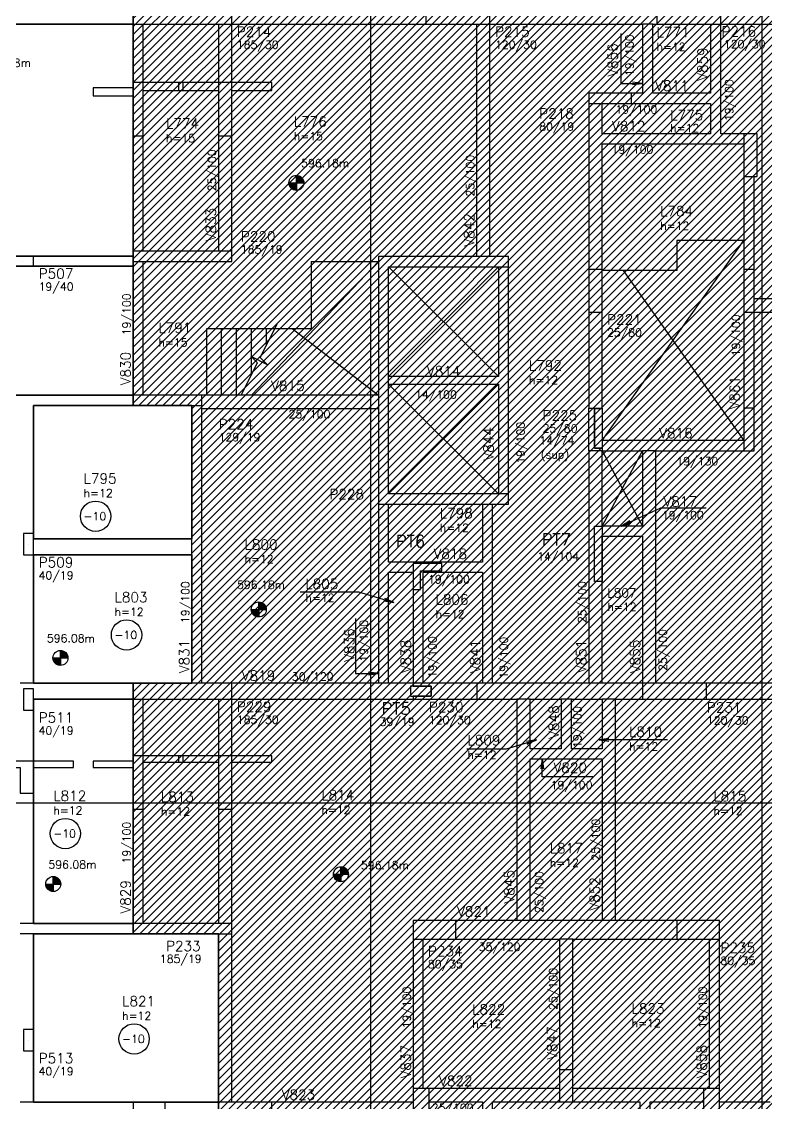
# Model space of a CAD drawing. Extents: x -9640 to 3028, y -691 to 5617.
# Drawn here: x -2626 to -1229, y 1080 to 3107 of the extents above; entities that cross this region are included whole.
import ezdxf

# ---------------------------------------------------------------- set-up
doc = ezdxf.new("R2010")
doc.units = 0
doc.header["$LTSCALE"] = 100
doc.header["$MEASUREMENT"] = 0
doc.linetypes.add('ESTILO_TQS_0001', pattern=[0.85, 0.7, -0.15])
doc.layers.get('0').update_dxf_attribs({"color": 245, "linetype": 'CONTINUOUS'})
for name, color, linetype in [('01', 7, 'CONTINUOUS'), ('10', 7, 'CONTINUOUS'), ('104', 5, 'CONTINUOUS'), ('11', 7, 'CONTINUOUS'), ('12', 7, 'CONTINUOUS'), ('13', 7, 'CONTINUOUS'), ('18', 4, 'CONTINUOUS'), ('19', 5, 'CONTINUOUS'), ('2', 5, 'CONTINUOUS'), ('201', 7, 'ESTILO_TQS_0001'), ('221', 102, 'CONTINUOUS'), ('237', 7, 'CONTINUOUS'), ('241', 4, 'CONTINUOUS'), ('242', 7, 'CONTINUOUS'), ('246', 3, 'CONTINUOUS'), ('3', 1, 'CONTINUOUS'), ('30', 7, 'CONTINUOUS'), ('4', 3, 'CONTINUOUS'), ('8', 7, 'CONTINUOUS'), ('9', 3, 'CONTINUOUS')]:
    doc.layers.add(name, color=color, linetype=linetype)
doc.styles.get("Standard").update_dxf_attribs({"font": 'ROMANS.SHX'})

msp = doc.modelspace()

# ---------------------------------------------------------------- hatches: boundary and pattern name
at = {"layer": '104', "linetype": 'Continuous'}
h = msp.add_hatch(dxfattribs=at)
h.set_pattern_fill('ANSI31', color=256, scale=85)
h.paths.add_polyline_path([(-2256.626024, 4326.596), (-1861.626, 4326.596), (-1347.626, 4326.596), (-952.626, 4326.596), (-952.626, 3571.596031), (-324.626, 3571.596031), (-324.626, 1397.596), (-952.626, 1397.596), (-952.626, 642.596), (-2256.626021, 642.596), (-2256.626, 1397.596), (-2416.626, 1397.596), (-2416.626, 1867.096), (-2306.626, 1867.096), (-2306.626, 2387.596), (-2416.626007, 2387.596), (-2416.626007, 3571.596031), (-2256.626024, 3571.596031)])

# ---------------------------------------------------------------- linework, layer by layer
for p, q in [((-2110.604971, 2818.780526), (-2110.604971, 2790.655526)), ((-2110.604971, 2790.655526), (-2110.604971, 2818.780526)), ((-2110.604971, 2818.09726), (-2106.274705, 2818.09726)), ((-2124.667471, 2804.718026), (-2096.542471, 2804.718026)), ((-2110.605024, 2803.826124), (-2124.633072, 2803.826124)), ((-2110.605024, 2802.934169), (-2124.553906, 2802.934169)), ((-2110.605024, 2802.042214), (-2124.410622, 2802.042214)), ((-2110.605024, 2801.150259), (-2124.207418, 2801.150259)), ((-2110.605024, 2800.258357), (-2123.941611, 2800.258357)), ((-2110.605024, 2799.366348), (-2123.609393, 2799.366348)), ((-2110.605024, 2798.474447), (-2123.205452, 2798.474447)), ((-2110.604971, 2817.205305), (-2104.13795, 2817.205305)), ((-2110.604971, 2816.313349), (-2102.648681, 2816.313349)), ((-2110.604971, 2815.421381), (-2101.484012, 2815.421381)), ((-2110.604971, 2814.529493), (-2100.530755, 2814.529493)), ((-2110.604971, 2813.637537), (-2099.733119, 2813.637537)), ((-2110.604971, 2812.745569), (-2099.058866, 2812.745569)), ((-2110.604971, 2811.853614), (-2098.487341, 2811.853614)), ((-2110.604971, 2810.961658), (-2098.004543, 2810.961658)), ((-2110.604971, 2810.069703), (-2097.600602, 2810.069703)), ((-2110.604971, 2809.177748), (-2097.268384, 2809.177748)), ((-2110.604971, 2808.285847), (-2097.002577, 2808.285847)), ((-2110.604971, 2807.393891), (-2096.799426, 2807.393891)), ((-2110.604971, 2806.501936), (-2096.656089, 2806.501936)), ((-2110.604971, 2805.609981), (-2096.572489, 2805.609981)), ((-2110.605024, 2797.582491), (-2122.722655, 2797.582491)), ((-2110.605024, 2796.690536), (-2122.15113, 2796.690536)), ((-2110.605024, 2795.798581), (-2121.476822, 2795.798581)), ((-2110.605024, 2794.906679), (-2120.679241, 2794.906679)), ((-2110.605024, 2794.014657), (-2119.725984, 2794.014657)), ((-2110.605024, 2793.122756), (-2118.561315, 2793.122756)), ((-2110.605024, 2792.2308), (-2117.072045, 2792.2308)), ((-2110.605024, 2791.338845), (-2114.935236, 2791.338845)), ((-2181.041378, 2019.212349), (-2181.041378, 1991.087349)), ((-2181.041378, 1991.087349), (-2181.041378, 2019.212349)), ((-2181.041378, 2018.529084), (-2176.711113, 2018.529084)), ((-2181.041378, 2017.637128), (-2174.574358, 2017.637128)), ((-2181.041378, 2016.745173), (-2173.085088, 2016.745173)), ((-2181.041378, 2015.853205), (-2171.920419, 2015.853205)), ((-2181.041378, 2014.961316), (-2170.967162, 2014.961316)), ((-2181.041378, 2014.069361), (-2170.169527, 2014.069361)), ((-2181.041378, 2013.177393), (-2169.495273, 2013.177393)), ((-2181.041378, 2012.285437), (-2168.923748, 2012.285437)), ((-2181.041378, 2011.393482), (-2168.440951, 2011.393482)), ((-2181.041378, 2010.501527), (-2168.03701, 2010.501527)), ((-2181.041378, 2009.609572), (-2167.704791, 2009.609572)), ((-2181.041378, 2008.71767), (-2167.438985, 2008.71767)), ((-2181.041378, 2007.825715), (-2167.235834, 2007.825715)), ((-2195.103878, 2005.149849), (-2166.978878, 2005.149849)), ((-2181.041432, 2004.257948), (-2195.069479, 2004.257948)), ((-2181.041432, 2003.365993), (-2194.990314, 2003.365993)), ((-2181.041432, 2002.474038), (-2194.84703, 2002.474038)), ((-2181.041432, 2001.582082), (-2194.643826, 2001.582082)), ((-2181.041432, 2000.690181), (-2194.378019, 2000.690181)), ((-2181.041432, 1999.798172), (-2194.045801, 1999.798172)), ((-2181.041432, 1998.90627), (-2193.64186, 1998.90627)), ((-2181.041432, 1998.014315), (-2193.159062, 1998.014315)), ((-2181.041432, 1997.12236), (-2192.587537, 1997.12236)), ((-2181.041432, 1996.230405), (-2191.91323, 1996.230405)), ((-2181.041432, 1995.338503), (-2191.115648, 1995.338503)), ((-2181.041432, 1994.446481), (-2190.162391, 1994.446481)), ((-2181.041432, 1993.554579), (-2188.997722, 1993.554579)), ((-2181.041432, 1992.662624), (-2187.508453, 1992.662624)), ((-2181.041432, 1991.770669), (-2185.371644, 1991.770669)), ((-2181.041378, 2006.93376), (-2167.092497, 2006.93376)), ((-2181.041378, 2006.041805), (-2167.008896, 2006.041805)), ((-2552.786478, 1928.415203), (-2552.786478, 1900.290203)), ((-2552.786478, 1900.290203), (-2552.786478, 1928.415203)), ((-2552.786478, 1927.731937), (-2548.456212, 1927.731937)), ((-2552.786478, 1926.839982), (-2546.319457, 1926.839982)), ((-2552.786478, 1925.948026), (-2544.830188, 1925.948026)), ((-2566.848978, 1914.352703), (-2538.723978, 1914.352703)), ((-2552.786531, 1913.460801), (-2566.814579, 1913.460801)), ((-2552.786531, 1912.568846), (-2566.735413, 1912.568846)), ((-2552.786531, 1911.676891), (-2566.59213, 1911.676891)), ((-2552.786531, 1910.784936), (-2566.388925, 1910.784936)), ((-2552.786531, 1909.893034), (-2566.123118, 1909.893034)), ((-2552.786531, 1909.001025), (-2565.7909, 1909.001025)), ((-2552.786531, 1908.109124), (-2565.386959, 1908.109124)), ((-2552.786531, 1907.217168), (-2564.904162, 1907.217168)), ((-2552.786531, 1906.325213), (-2564.332637, 1906.325213)), ((-2552.786478, 1925.056058), (-2543.665519, 1925.056058)), ((-2552.786478, 1924.16417), (-2542.712262, 1924.16417)), ((-2552.786478, 1923.272214), (-2541.914626, 1923.272214)), ((-2552.786478, 1922.380246), (-2541.240373, 1922.380246)), ((-2552.786478, 1921.488291), (-2540.668848, 1921.488291)), ((-2552.786478, 1920.596335), (-2540.18605, 1920.596335)), ((-2552.786478, 1919.70438), (-2539.782109, 1919.70438)), ((-2552.786478, 1918.812425), (-2539.449891, 1918.812425)), ((-2552.786478, 1917.920523), (-2539.184084, 1917.920523)), ((-2552.786478, 1917.028568), (-2538.980933, 1917.028568)), ((-2552.786478, 1916.136613), (-2538.837596, 1916.136613)), ((-2552.786478, 1915.244658), (-2538.753996, 1915.244658)), ((-2552.786531, 1905.433258), (-2563.658329, 1905.433258)), ((-2552.786531, 1904.541356), (-2562.860748, 1904.541356)), ((-2552.786531, 1903.649334), (-2561.907491, 1903.649334)), ((-2552.786531, 1902.757433), (-2560.742822, 1902.757433)), ((-2552.786531, 1901.865477), (-2559.253552, 1901.865477)), ((-2552.786531, 1900.973522), (-2557.116743, 1900.973522)), ((-2027.034573, 1523.097386), (-2027.034573, 1494.972386)), ((-2027.034573, 1494.972386), (-2027.034573, 1523.097386)), ((-2027.034573, 1522.414121), (-2022.704308, 1522.414121)), ((-2027.034573, 1521.522165), (-2020.567553, 1521.522165)), ((-2027.034573, 1520.63021), (-2019.078283, 1520.63021)), ((-2566.369293, 1504.738199), (-2566.369293, 1476.613199)), ((-2566.369293, 1476.613199), (-2566.369293, 1504.738199)), ((-2566.369293, 1504.054933), (-2562.039028, 1504.054933)), ((-2566.369293, 1503.162978), (-2559.902273, 1503.162978)), ((-2566.369293, 1502.271022), (-2558.413003, 1502.271022)), ((-2566.369293, 1501.379054), (-2557.248334, 1501.379054)), ((-2566.369293, 1500.487166), (-2556.295077, 1500.487166)), ((-2041.097073, 1509.034886), (-2012.972073, 1509.034886)), ((-2027.034627, 1508.142985), (-2041.062674, 1508.142985)), ((-2027.034627, 1507.25103), (-2040.983509, 1507.25103)), ((-2027.034627, 1506.359075), (-2040.840225, 1506.359075)), ((-2027.034627, 1505.467119), (-2040.637021, 1505.467119)), ((-2027.034627, 1504.575218), (-2040.371214, 1504.575218)), ((-2027.034627, 1503.683209), (-2040.038996, 1503.683209)), ((-2027.034627, 1502.791307), (-2039.635055, 1502.791307)), ((-2027.034627, 1501.899352), (-2039.152257, 1501.899352)), ((-2027.034627, 1501.007397), (-2038.580732, 1501.007397)), ((-2027.034573, 1519.738242), (-2017.913614, 1519.738242)), ((-2027.034573, 1518.846353), (-2016.960357, 1518.846353)), ((-2027.034573, 1517.954398), (-2016.162722, 1517.954398)), ((-2027.034573, 1517.06243), (-2015.488468, 1517.06243)), ((-2027.034573, 1516.170474), (-2014.916943, 1516.170474)), ((-2027.034573, 1515.278519), (-2014.434145, 1515.278519)), ((-2027.034573, 1514.386564), (-2014.030205, 1514.386564)), ((-2027.034573, 1513.494609), (-2013.697986, 1513.494609)), ((-2027.034573, 1512.602707), (-2013.432179, 1512.602707)), ((-2027.034573, 1511.710752), (-2013.229029, 1511.710752)), ((-2027.034573, 1510.818797), (-2013.085692, 1510.818797)), ((-2027.034573, 1509.926842), (-2013.002091, 1509.926842)), ((-2580.431793, 1490.675699), (-2552.306793, 1490.675699)), ((-2566.369347, 1489.783797), (-2580.397394, 1489.783797)), ((-2566.369347, 1488.891842), (-2580.318228, 1488.891842)), ((-2566.369347, 1487.999887), (-2580.174945, 1487.999887)), ((-2566.369347, 1487.107932), (-2579.971741, 1487.107932)), ((-2566.369347, 1486.21603), (-2579.705934, 1486.21603)), ((-2566.369347, 1485.324021), (-2579.373715, 1485.324021)), ((-2566.369347, 1484.43212), (-2578.969775, 1484.43212)), ((-2566.369347, 1483.540165), (-2578.486977, 1483.540165)), ((-2566.369347, 1482.648209), (-2577.915452, 1482.648209)), ((-2566.369347, 1481.756254), (-2577.241145, 1481.756254)), ((-2566.369347, 1480.864353), (-2576.443563, 1480.864353)), ((-2566.369347, 1479.97233), (-2575.490306, 1479.97233)), ((-2566.369293, 1499.595211), (-2555.497442, 1499.595211)), ((-2566.369293, 1498.703242), (-2554.823188, 1498.703242)), ((-2566.369293, 1497.811287), (-2554.251663, 1497.811287)), ((-2566.369293, 1496.919332), (-2553.768865, 1496.919332)), ((-2566.369293, 1496.027376), (-2553.364925, 1496.027376)), ((-2566.369293, 1495.135421), (-2553.032706, 1495.135421)), ((-2566.369293, 1494.24352), (-2552.766899, 1494.24352)), ((-2566.369293, 1493.351564), (-2552.563749, 1493.351564)), ((-2566.369293, 1492.459609), (-2552.420412, 1492.459609)), ((-2566.369293, 1491.567654), (-2552.336811, 1491.567654)), ((-2027.034627, 1500.115442), (-2037.906425, 1500.115442)), ((-2027.034627, 1499.22354), (-2037.108843, 1499.22354)), ((-2027.034627, 1498.331518), (-2036.155586, 1498.331518)), ((-2027.034627, 1497.439616), (-2034.990917, 1497.439616)), ((-2027.034627, 1496.547661), (-2033.501647, 1496.547661)), ((-2027.034627, 1495.655706), (-2031.364839, 1495.655706)), ((-2566.369347, 1479.080429), (-2574.325637, 1479.080429)), ((-2566.369347, 1478.188474), (-2572.836367, 1478.188474)), ((-2566.369347, 1477.296518), (-2570.699559, 1477.296518))]:
    msp.add_line(p, q)
for centre in [(-2110.604971, 2804.718026), (-2181.041378, 2005.149849), (-2552.786478, 1914.352703), (-2027.034573, 1509.034886), (-2566.369293, 1490.675699)]:
    msp.add_circle(centre, 14.0625)
at = {"layer": '01'}
for p in [(-2082.626, 2657.596), (-2278.626007, 2531.596)]:
    msp.add_line(p, (-2082.626, 2531.596), dxfattribs=at)
for points in [[(-3119.626021, 3102.096), (-2416.626007, 3102.096)], [(-2416.626007, 3102.096), (-2416.626007, 2676.596)], [(-2397.626007, 2676.596), (-2397.626007, 3102.096)], [(-2256.626024, 3102.096), (-2256.626024, 2676.596)], [(-2231.626024, 2676.596), (-2231.626024, 3102.096)], [(-2231.626024, 3102.096), (-1867.626, 3102.096)], [(-1772.626, 3102.096), (-1772.626, 2666.596)], [(-1747.626, 3102.096), (-1682.126, 3102.096)], [(-1747.626, 2666.596), (-1747.626, 3102.096)], [(-1682.126, 3102.096), (-1604.626, 3102.096)], [(-1604.626, 3102.096), (-1527.126, 3102.096)], [(-1527.126, 3102.096), (-1461.626, 3102.096)], [(-1461.626, 3102.096), (-1461.626, 2972.596)], [(-1442.626, 3102.096), (-1461.626, 3102.096)], [(-1442.626, 3102.096), (-1435.126, 3102.096)], [(-1442.626, 2972.596), (-1442.626, 3102.096)], [(-1334.126, 3102.096), (-1334.126, 2972.596)], [(-1315.126, 3102.096), (-977.625964, 3102.096)], [(-1315.126, 2963.096), (-1315.126, 3102.096)], [(-1461.626, 2972.596), (-1482.626, 2972.596)], [(-1334.126, 2972.596), (-1442.626, 2972.596)], [(-1315.126, 2896.596), (-1315.126, 2963.096)], [(-1562.626, 2953.596), (-1562.626, 2887.096)], [(-1537.626, 2896.596), (-1537.626, 2953.596)], [(-1482.626, 2953.596), (-1452.126, 2953.596)], [(-1452.126, 2953.596), (-1334.126, 2953.596)], [(-1334.126, 2953.596), (-1334.126, 2896.596)], [(-1562.626, 2887.096), (-1562.626, 2642.596)], [(-1334.126, 2896.596), (-1537.626, 2896.596)], [(-1271.626, 2896.596), (-1315.126, 2896.596)], [(-1537.626, 2877.596), (-1324.626, 2877.596)], [(-1537.626, 2642.596), (-1537.626, 2877.596)], [(-1324.626, 2877.596), (-1271.626, 2877.596)], [(-1271.626, 2816.596), (-1271.626, 2642.596)], [(-1252.626, 2642.596), (-1252.626, 2816.596)], [(-2416.626007, 2667.596), (-2603.126021, 2667.596)], [(-2416.626007, 2657.596), (-2416.626007, 2648.596)], [(-2397.626007, 2406.596), (-2397.626007, 2657.596)], [(-2603.126021, 2648.596), (-2416.626007, 2648.596)], [(-2416.626007, 2648.596), (-2416.626007, 2406.596)], [(-1731.626, 2647.596), (-1731.626, 2441.596)], [(-1712.626, 2434.596), (-1712.626, 2647.596)], [(-921.626, 2587.596), (-1252.626, 2587.596)], [(-1562.626, 2562.596), (-1562.626, 2382.596)], [(-1537.626, 2382.596), (-1537.626, 2562.596)], [(-1271.626, 2562.596), (-1271.626, 2382.596)], [(-1252.626, 2562.596), (-921.626, 2562.596)], [(-1252.626, 2382.596), (-1252.626, 2562.596)], [(-1731.626, 2441.596), (-1937.626, 2441.596)], [(-1712.626, 2221.596), (-1712.626, 2434.596)], [(-1937.626, 2427.596), (-1731.626, 2427.596)], [(-1731.626, 2427.596), (-1731.626, 2221.596)], [(-2615.626021, 2406.596), (-3119.626021, 2406.596)], [(-2416.626007, 2406.596), (-2615.626021, 2406.596)], [(-1956.626, 2406.596), (-2287.626007, 2406.596)], [(-2603.126021, 2387.596), (-2416.626007, 2387.596)], [(-2603.126021, 2147.596), (-2603.126021, 2387.596)], [(-2306.626, 2387.596), (-2306.626, 2137.596)], [(-2287.626, 2381.596), (-2287.626, 2387.596)], [(-2287.626, 2381.596), (-1956.626, 2381.596)], [(-2287.626, 2122.596), (-2287.626, 2381.596)], [(-1449.126, 2321.596), (-1537.626, 2321.596)], [(-1271.626, 2321.596), (-1449.126, 2321.596)], [(-1562.626, 2302.596), (-1562.626, 2152.095992)], [(-1537.626, 2161.595992), (-1537.626, 2302.596)], [(-1537.626, 2302.596), (-1461.626, 2302.596)], [(-1461.626, 2302.596), (-1461.626, 2161.595992)], [(-1436.626, 2302.596), (-1461.626, 2302.596)], [(-1436.626, 2302.596), (-1271.626, 2302.596)], [(-1436.626, 2152.095992), (-1436.626, 2302.596)], [(-1956.626, 2202.596), (-1956.626, 2084.596)], [(-1937.626, 2094.096), (-1937.626, 2202.596)], [(-1761.626, 2202.596), (-1761.626, 2094.096)], [(-1742.626, 2084.596), (-1742.626, 2202.596)], [(-1562.626, 2152.095992), (-1562.626, 1867.096)], [(-1461.626, 2161.595992), (-1537.626, 2161.595992)], [(-1436.626, 1867.096), (-1436.626, 2152.095992)], [(-2306.626, 2137.596), (-2603.126021, 2137.596)], [(-2306.626, 2107.596), (-2306.626, 2137.596)], [(-1537.626, 1867.096), (-1537.626, 2142.595992)], [(-1537.626, 2142.595992), (-1461.626, 2142.595992)], [(-1461.626, 2142.595992), (-1461.626, 1867.096)], [(-2287.626, 1867.096), (-2287.626, 2122.596)], [(-2603.126021, 1867.096), (-2603.126021, 2107.596)], [(-2603.126021, 2107.596), (-2306.626, 2107.596)], [(-2306.626, 2107.596), (-2306.626, 1867.096)], [(-1882.126, 2094.096), (-1937.626, 2094.096)], [(-1761.626, 2094.096), (-1882.126, 2094.096)], [(-1956.626, 2084.596), (-1956.626, 1867.096)], [(-1937.626, 1867.096), (-1937.626, 2075.096)], [(-1937.626, 2075.096), (-1891.626, 2075.096)], [(-1891.626, 2075.096), (-1891.626, 1867.096)], [(-1872.626, 2075.096), (-1761.626, 2075.096)], [(-1872.626, 1867.096), (-1872.626, 2075.096)], [(-1761.626, 2075.096), (-1761.626, 1867.096)], [(-1742.626, 1867.096), (-1742.626, 2084.596)], [(-2603.126021, 1867.096), (-2628.126021, 1867.096)], [(-2416.626007, 1867.096), (-2603.126021, 1867.096)], [(-1956.626, 1867.096), (-2231.626043, 1867.096)], [(-1937.626, 1867.096), (-1956.626, 1867.096)], [(-1891.626, 1867.096), (-1937.626, 1867.096)], [(-1761.626, 1867.096), (-1771.626, 1867.096)], [(-1742.626, 1867.096), (-1761.626, 1867.096)], [(-1684.626464, 1867.096), (-1742.626, 1867.096)], [(-1604.626, 1867.096), (-1684.626464, 1867.096)], [(-1562.626, 1867.096), (-1604.626, 1867.096)], [(-1537.626, 1867.096), (-1562.626, 1867.096)], [(-1524.626464, 1867.096), (-1537.626, 1867.096)], [(-1461.626, 1867.096), (-1524.626464, 1867.096)], [(-977.626, 1867.096), (-1341.626, 1867.096)], [(-2603.126021, 1837.096), (-2416.626007, 1837.096)], [(-2416.626, 1837.096), (-2416.626, 1416.596)], [(-2397.626, 1416.596), (-2397.626, 1837.096)], [(-2256.626, 1837.096), (-2256.626, 1416.596)], [(-2231.626, 1837.096), (-1947.126, 1837.096)], [(-2231.626, 1416.596), (-2231.626, 1837.096)], [(-1947.126, 1837.096), (-1891.626, 1837.096)], [(-1771.626, 1837.096), (-1752.126, 1837.096)], [(-1752.126, 1837.096), (-1697.126464, 1837.096)], [(-1697.126464, 1837.096), (-1697.126464, 1734.596)], [(-1672.126464, 1837.096), (-1697.126464, 1837.096)], [(-1672.126464, 1837.096), (-1614.126, 1837.096)], [(-1672.126464, 1744.096), (-1672.126464, 1837.096)], [(-1614.126, 1837.096), (-1614.126, 1744.096)], [(-1595.126, 1837.096), (-1614.126, 1837.096)], [(-1595.126, 1837.096), (-1550.126, 1837.096)], [(-1595.126, 1744.096), (-1595.126, 1837.096)], [(-1550.126, 1837.096), (-1537.126464, 1837.096)], [(-1537.126464, 1837.096), (-1537.126464, 1744.096)], [(-1512.126464, 1837.096), (-1537.126464, 1837.096)], [(-1512.126464, 1837.096), (-1461.626, 1837.096)], [(-1512.126464, 1734.596), (-1512.126464, 1837.096)], [(-1341.626, 1837.096), (-977.626, 1837.096)], [(-2603.126021, 1416.596), (-2603.126021, 1816.596)], [(-1614.126, 1744.096), (-1672.126464, 1744.096)], [(-1537.126464, 1744.096), (-1595.126, 1744.096)], [(-1697.126464, 1734.596), (-1697.126464, 1422.096)], [(-1672.126464, 1422.096), (-1672.126464, 1725.096)], [(-1672.126464, 1725.096), (-1604.626, 1725.096)], [(-1604.626, 1725.096), (-1537.126464, 1725.096)], [(-1537.126464, 1725.096), (-1537.126464, 1422.096)], [(-1512.126464, 1422.096), (-1512.126464, 1734.596)], [(-1697.126464, 1422.096), (-1811.626, 1422.096)], [(-1672.126464, 1422.096), (-1697.126464, 1422.096)], [(-1604.626, 1422.096), (-1672.126464, 1422.096)], [(-1537.126464, 1422.096), (-1604.626, 1422.096)], [(-1512.126464, 1422.096), (-1537.126464, 1422.096)], [(-1397.626, 1422.096), (-1512.126464, 1422.096)], [(-2603.126021, 1416.596), (-2628.126021, 1416.596)], [(-2416.626, 1416.596), (-2603.126021, 1416.596)], [(-2603.126021, 1397.596), (-2628.126021, 1397.596)], [(-2603.126021, 1218.096), (-2603.126021, 1397.596)], [(-2603.126021, 1397.596), (-2416.626, 1397.596)], [(-2256.626, 1397.596), (-2256.626, 1081.596)], [(-2231.626, 1081.596), (-2231.626, 1397.596)], [(-1891.626, 1387.096), (-1891.626, 1107.596)], [(-1872.626, 1107.596), (-1872.626, 1387.096)], [(-1811.626, 1387.096), (-1684.626464, 1387.096)], [(-1684.626464, 1387.096), (-1617.126, 1387.096)], [(-1617.126, 1387.096), (-1617.126, 1142.596)], [(-1592.126, 1387.096), (-1617.126, 1387.096)], [(-1592.126, 1142.596), (-1592.126, 1387.096)], [(-1592.126, 1387.096), (-1524.626464, 1387.096)], [(-1524.626464, 1387.096), (-1397.626, 1387.096)], [(-1336.626, 1387.096), (-1336.626, 1107.596)], [(-1317.626, 1107.596), (-1317.626, 1387.096)], [(-2603.126021, 1081.596), (-2603.126021, 1178.096)], [(-1752.126, 1107.596), (-1861.626, 1107.596)], [(-1617.126, 1107.596), (-1752.126, 1107.596)], [(-1457.126, 1107.596), (-1592.126, 1107.596)], [(-1347.626, 1107.596), (-1457.126, 1107.596)], [(-2603.126021, 1081.596), (-2628.126021, 1081.596)], [(-2416.626007, 1081.596), (-2603.126021, 1081.596)], [(-2256.626024, 1081.596), (-2356.626007, 1081.596)], [(-1987.126, 1081.596), (-2156.626024, 1081.596)], [(-1891.626, 1081.596), (-1987.126, 1081.596)], [(-1861.626, 1082.596), (-1761.626, 1082.596)], [(-1761.626, 1082.596), (-1761.626, 661.596026)], [(-1742.626, 661.596026), (-1742.626, 1082.596)], [(-1742.626, 1082.596), (-1617.126, 1082.596)], [(-1592.126, 1082.596), (-1466.626, 1082.596)], [(-1466.626, 1082.596), (-1466.626, 661.596026)], [(-1447.626, 1082.596), (-1347.626, 1082.596)], [(-1447.626, 661.596), (-1447.626, 1082.596)], [(-1222.126, 1081.596), (-1317.626, 1081.596)]]:
    msp.add_lwpolyline(points, dxfattribs=at)
at = {"layer": '104', "linetype": 'Continuous'}
msp.add_lwpolyline([(-2256.626024, 4326.596), (-1861.626, 4326.596), (-1861.626, 4326.596), (-1347.626, 4326.596), (-1347.626, 4326.596), (-952.626, 4326.596), (-952.626, 3571.596031), (-324.626, 3571.596031), (-324.626, 1397.596), (-952.626, 1397.596), (-952.626, 642.596), (-2256.626021, 642.596), (-2256.626, 1397.596), (-2416.626, 1397.596), (-2416.626, 1867.096), (-2306.626, 1867.096), (-2306.626, 2387.596), (-2416.626007, 2387.596), (-2416.626007, 3571.596031), (-2256.626024, 3571.596031), (-2256.626024, 4326.596)], dxfattribs=at)
at = {"layer": '13'}
for centre in [(-2486.955345, 2179.942846), (-2428.970937, 1957.375558), (-2543.70817, 1585.173516), (-2414.752435, 1200.340623)]:
    msp.add_circle(centre, 28.460499, dxfattribs=at)
at = {"layer": '18'}
for p, q in [((-1971.623768, 5249.096126), (-1971.623768, -203.896211)), ((-1237.623768, -203.896211), (-1237.623768, 5249.096126)), ((-2416.626007, 2982.65697), (-2491.626007, 2982.65697)), ((-2416.626007, 2992.65697), (-2416.626007, 2982.65697)), ((-2322.626007, 2992.65697), (-2416.626007, 2992.65697)), ((-2256.626024, 2992.65697), (-2331.626024, 2992.65697)), ((-2156.626024, 2992.65697), (-2256.626024, 2992.65697)), ((-2491.626007, 2967.65697), (-2416.626007, 2967.65697)), ((-2416.626007, 2967.65697), (-2416.626007, 2892.65697)), ((-2397.626007, 2892.65697), (-2397.626007, 2977.65697)), ((-2397.626007, 2977.65697), (-2322.626007, 2977.65697)), ((-2331.626024, 2977.65697), (-2256.626024, 2977.65697)), ((-2256.626024, 2977.65697), (-2256.626024, 2892.65697)), ((-2231.626024, 2892.65697), (-2231.626024, 2977.65697)), ((-2231.626024, 2977.65697), (-2156.626024, 2977.65697)), ((-2416.626007, 2892.65697), (-2397.626007, 2892.65697)), ((-2256.626024, 2892.65697), (-2231.626024, 2892.65697)), ((-2416.626, 1730.962917), (-2416.626, 1720.962917)), ((-2322.626, 1730.962917), (-2416.626, 1730.962917)), ((-2256.626, 1730.962917), (-2331.626, 1730.962917)), ((-2156.626, 1730.962917), (-2256.626, 1730.962917)), ((-2528.126021, 1720.962917), (-2628.126021, 1720.962917)), ((-2603.126021, 1660.962917), (-2603.126021, 1708.962917)), ((-2603.126021, 1708.962917), (-2528.126021, 1708.962917)), ((-2416.626, 1720.962917), (-2491.626, 1720.962917)), ((-2491.626, 1708.962917), (-2416.626, 1708.962917)), ((-2416.626, 1708.962917), (-2416.626, 1630.962917)), ((-2397.626, 1630.962917), (-2397.626, 1718.962917)), ((-2397.626, 1718.962917), (-2322.626, 1718.962917)), ((-2331.626, 1718.962917), (-2256.626, 1718.962917)), ((-2256.626, 1718.962917), (-2256.626, 1630.962917)), ((-2231.626, 1630.962917), (-2231.626, 1718.962917)), ((-2231.626, 1718.962917), (-2156.626, 1718.962917)), ((-9253.123768, 1642.596), (-164.156192, 1642.596)), ((-2628.126021, 1660.962917), (-2603.126021, 1660.962917)), ((-2416.626, 1630.962917), (-2397.626, 1630.962917)), ((-2256.626, 1630.962917), (-2231.626, 1630.962917))]:
    msp.add_line(p, q, dxfattribs=at)
at = {"layer": '19'}
for p, q in [((-2194.626007, 2406.596), (-1956.626, 2657.596)), ((-1937.626, 2441.596), (-1731.626, 2647.596)), ((-1937.626, 2647.596), (-1731.626, 2441.596)), ((-2118.272496, 2531.596), (-1956.626, 2406.596)), ((-1937.626, 2221.596), (-1731.626, 2427.596)), ((-1937.626, 2427.596), (-1731.626, 2221.596)), ((-1537.626, 2161.595992), (-1461.626, 2302.596)), ((-1537.626, 2302.596), (-1461.626, 2161.595992))]:
    msp.add_line(p, q, dxfattribs=at)
at = {"layer": '2'}
for points in [[(-2603.126021, 2648.596), (-2603.126021, 2667.596), (-2643.126021, 2667.596), (-2643.126021, 2648.596), (-2603.126021, 2648.596)], [(-1537.626464, 2161.595874), (-1537.626464, 2057.595874), (-1551.626464, 2057.595874), (-1551.626464, 2161.595874), (-1537.626464, 2161.595874)], [(-2603.126021, 2107.596), (-2603.126021, 2147.596), (-2622.126021, 2147.596), (-2622.126021, 2107.596), (-2603.126021, 2107.596)], [(-1837.626464, 2091.595874), (-1891.626443, 2091.595874), (-1891.626443, 2042.595874), (-1877.626443, 2042.595874), (-1877.626443, 2077.595874), (-1837.626443, 2077.595874), (-1837.626464, 2091.595874)], [(-2603.126021, 1816.596), (-2603.126021, 1856.596), (-2622.126021, 1856.596), (-2622.126021, 1816.596), (-2603.126021, 1816.596)], [(-1857.626464, 1842.595874), (-1857.626464, 1861.595874), (-1896.626464, 1861.595874), (-1896.626464, 1842.595874), (-1857.626464, 1842.595874)], [(-2603.126021, 1178.096), (-2603.126021, 1218.096), (-2622.126021, 1218.096), (-2622.126021, 1178.096), (-2603.126021, 1178.096)]]:
    msp.add_lwpolyline(points, dxfattribs=at)
at = {"layer": '201'}
msp.add_lwpolyline([(-2214.215758, 2406.596), (-2183.324606, 2467.103085), (-2195.936699, 2479.928694), (-2165.539573, 2464.409814), (-2178.15165, 2477.235451), (-2145.135566, 2541.909493)], dxfattribs=at)
at = {"layer": '221', "color": 11, "linetype": 'Continuous'}
for points in [[(-1502.568684, 3084.314474), (-1502.568684, 2991.189135), (-1461.626, 2991.189135), (-1480.215591, 2988.741768), (-1461.626, 2991.189135), (-1480.215591, 2993.636501)], [(-1342.284514, 2194.754959), (-1427.747902, 2194.754959), (-1501.366849, 2161.595992), (-1485.422305, 2171.461792), (-1501.366849, 2161.595992), (-1483.412145, 2166.998871)], [(-2103.545863, 2038.222552), (-1994.2202, 2038.222552), (-1927.863331, 2018.097928), (-1946.363084, 2021.151066), (-1927.863331, 2018.097928), (-1944.942509, 2025.835121)], [(-1999.536588, 1988.005607), (-1999.536588, 1885.008323), (-1956.626, 1885.008323), (-1975.215591, 1882.560957), (-1956.626, 1885.008323), (-1975.215591, 1887.455689)], [(-1790.858688, 1743.795157), (-1716.774917, 1743.795157), (-1660.542656, 1760.754092), (-1677.633804, 1753.043375), (-1660.542656, 1760.754092), (-1679.047118, 1757.729626)], [(-1415.105333, 1761.011455), (-1543.141456, 1761.011455), (-1524.551865, 1763.458821), (-1543.141456, 1761.011455), (-1524.551865, 1758.564089)], [(-1554.916546, 1691.471865), (-1650.046189, 1691.471865), (-1650.046189, 1725.096), (-1647.598823, 1706.506409), (-1650.046189, 1725.096), (-1652.493555, 1706.506409)]]:
    msp.add_lwpolyline(points, dxfattribs=at)
at = {"layer": '237'}
for p, q in [((-1271.626, 2696.604857), (-1397.510976, 2696.604857)), ((-1397.510976, 2696.604857), (-1397.510976, 2640.604857)), ((-2082.626, 2657.596), (-1956.626, 2657.596)), ((-1397.510976, 2640.604857), (-1537.626, 2640.604857)), ((-2278.626007, 2406.596), (-2278.626007, 2531.596)), ((-2250.626007, 2406.596), (-2250.626007, 2531.596)), ((-2222.626007, 2406.596), (-2222.626007, 2531.596)), ((-2194.626007, 2444.966816), (-2194.626007, 2531.596)), ((-2166.626007, 2499.811094), (-2166.626007, 2531.596))]:
    msp.add_line(p, q, dxfattribs=at)
at = {"layer": '241'}
for p, q in [((-1537.626, 2321.596), (-1271.626, 2696.604857)), ((-1497.904272, 2640.604857), (-1271.626, 2321.596))]:
    msp.add_line(p, q, dxfattribs=at)
at = {"layer": '242'}
for p, q in [((-1522.626, 2963.096), (-1522.626, 2963.096)), ((-1259.126, 2856.596), (-1259.126, 2856.596)), ((-2623.126021, 2658.096), (-2623.126021, 2658.096)), ((-2324.126025, 2667.096), (-2324.126025, 2667.096)), ((-1550.126, 2602.596), (-1550.126, 2602.596)), ((-1262.126, 2602.596), (-1262.126, 2602.596)), ((-1887.060354, 2434.596), (-1887.060354, 2434.596)), ((-2352.126007, 2397.096), (-2352.126007, 2397.096)), ((-1550.126, 2342.596), (-1550.126, 2342.596)), ((-1262.126, 2342.596), (-1262.126, 2342.596)), ((-2612.626021, 2127.596), (-2612.626021, 2127.596)), ((-2324.126025, 1852.096), (-2324.126025, 1852.096)), ((-1831.626, 1852.096), (-1831.626, 1852.096)), ((-1401.626, 1852.096), (-1401.626, 1852.096)), ((-2612.626021, 1836.596), (-2612.626021, 1836.596)), ((-2324.126018, 1407.096), (-2324.126018, 1407.096)), ((-1851.626, 1404.596), (-1851.626, 1404.596)), ((-1357.626, 1404.596), (-1357.626, 1404.596)), ((-2612.626021, 1198.096), (-2612.626021, 1198.096)), ((-1604.626, 1112.596), (-1604.626, 1112.596)), ((-1876.626, 1085.096), (-1876.626, 1085.096)), ((-1332.626, 1085.096), (-1332.626, 1085.096))]:
    msp.add_line(p, q, dxfattribs=at)
at = {"layer": '246'}
for points in [[(-3119.626021, 3102.096), (-3119.626021, 2667.596), (-3107.126021, 2667.596), (-2643.126021, 2667.596), (-2603.126021, 2667.596), (-2416.626007, 2667.596), (-2416.626007, 2676.596), (-2416.626007, 3102.096), (-3119.626021, 3102.096)], [(-3119.626021, 2648.596), (-3119.626021, 2415.096), (-3119.626021, 2406.596), (-2615.626021, 2406.596), (-2416.626007, 2406.596), (-2416.626007, 2648.596), (-2603.126021, 2648.596), (-2643.126021, 2648.596), (-3107.126021, 2648.596), (-3119.626021, 2648.596)], [(-2416.626007, 2387.596), (-2603.126021, 2387.596), (-2603.126021, 2147.596), (-2603.126021, 2137.596), (-2306.626, 2137.596), (-2306.626, 2387.596), (-2416.626007, 2387.596)], [(-2603.126021, 1867.096), (-2416.626007, 1867.096), (-2306.626, 1867.096), (-2306.626, 2107.596), (-2603.126021, 2107.596), (-2603.126021, 1867.096)], [(-2416.626007, 1837.096), (-2603.126021, 1837.096), (-2603.126021, 1816.596), (-2603.126021, 1416.596), (-2416.626, 1416.596), (-2416.626007, 1837.096)], [(-2603.126021, 1081.596), (-2416.626007, 1081.596), (-2356.626007, 1081.596), (-2256.626024, 1081.596), (-2256.626, 1397.596), (-2416.626, 1397.596), (-2603.126021, 1397.596), (-2603.126021, 1218.096), (-2603.126021, 1178.096), (-2603.126021, 1081.596)]]:
    msp.add_lwpolyline(points, dxfattribs=at)
at = {"layer": '3'}
for p, q in [((-1544.626464, 2344.595874), (-1544.626464, 2344.595874)), ((-1544.626464, 2344.595874), (-1544.626464, 2344.595874)), ((-1544.626464, 2109.595874), (-1544.626464, 2109.595874)), ((-1877.126464, 1852.095874), (-1877.126464, 1852.095874))]:
    msp.add_line(p, q, dxfattribs=at)
msp.add_lwpolyline([(-1551.626464, 2307.595874), (-1551.626464, 2381.595874), (-1537.626464, 2381.595874), (-1537.626464, 2307.595874), (-1551.626464, 2307.595874)], dxfattribs=at)
at = {"layer": '30'}
for points in [[(-2416.626007, 2992.65697), (-2416.626007, 2982.65697), (-2491.626007, 2982.65697), (-2491.626007, 2967.65697), (-2416.626007, 2967.65697), (-2416.626007, 2892.65697), (-2397.626007, 2892.65697), (-2397.626007, 2977.65697), (-2322.626007, 2977.65697), (-2322.626007, 2992.65697), (-2416.626007, 2992.65697)], [(-2256.626024, 2892.65697), (-2231.626024, 2892.65697), (-2231.626024, 2977.65697), (-2156.626024, 2977.65697), (-2156.626024, 2992.65697), (-2256.626024, 2992.65697), (-2331.626024, 2992.65697), (-2331.626024, 2977.65697), (-2256.626024, 2977.65697), (-2256.626024, 2892.65697)], [(-2416.626, 1730.962917), (-2416.626, 1720.962917), (-2491.626, 1720.962917), (-2491.626, 1708.962917), (-2416.626, 1708.962917), (-2416.626, 1630.962917), (-2397.626, 1630.962917), (-2397.626, 1718.962917), (-2322.626, 1718.962917), (-2322.626, 1730.962917), (-2416.626, 1730.962917)], [(-2256.626, 1630.962917), (-2231.626, 1630.962917), (-2231.626, 1718.962917), (-2156.626, 1718.962917), (-2156.626, 1730.962917), (-2256.626, 1730.962917), (-2331.626, 1730.962917), (-2331.626, 1718.962917), (-2256.626, 1718.962917), (-2256.626, 1630.962917)], [(-2628.126021, 1660.962917), (-2603.126021, 1660.962917), (-2603.126021, 1708.962917), (-2528.126021, 1708.962917), (-2528.126021, 1720.962917), (-2628.126021, 1720.962917), (-2703.126021, 1720.962917), (-2703.126021, 1708.962917), (-2628.126021, 1708.962917), (-2628.126021, 1660.962917)]]:
    msp.add_lwpolyline(points, dxfattribs=at)
at = {"layer": '4'}
for points in [[(-2416.626007, 3102.096), (-2231.626043, 3102.096), (-2231.626043, 3132.096), (-2416.626007, 3132.096), (-2416.626007, 3102.096)], [(-1867.626, 3102.096), (-1747.626, 3102.096), (-1747.626, 3132.096), (-1867.626, 3132.096), (-1867.626, 3102.096)], [(-1435.126, 3102.096), (-1315.126, 3102.096), (-1315.126, 3132.096), (-1435.126, 3132.096), (-1435.126, 3102.096)], [(-1562.626, 2953.596), (-1482.626, 2953.596), (-1482.626, 2972.596), (-1562.626, 2972.596), (-1562.626, 2953.596)], [(-1271.626, 2816.596), (-1246.626, 2816.596), (-1246.626, 2896.596), (-1271.626, 2896.596), (-1271.626, 2816.596)], [(-2416.626007, 2657.596), (-2231.626043, 2657.596), (-2231.626043, 2676.596), (-2416.626007, 2676.596), (-2416.626007, 2657.596)], [(-1712.626, 2202.596), (-1712.626, 2221.596), (-1937.626, 2221.596), (-1937.626, 2647.596), (-1712.626, 2647.596), (-1712.626, 2666.596), (-1956.626, 2666.596), (-1956.626, 2202.596), (-1712.626, 2202.596)], [(-1562.626, 2562.596), (-1537.626, 2562.596), (-1537.626, 2642.596), (-1562.626, 2642.596), (-1562.626, 2562.596)], [(-1271.626, 2562.596), (-1252.626, 2562.596), (-1252.626, 2642.596), (-1271.626, 2642.596), (-1271.626, 2562.596)], [(-2416.626007, 2387.596), (-2287.626007, 2387.596), (-2287.626007, 2406.596), (-2416.626007, 2406.596), (-2416.626007, 2387.596)], [(-1537.626, 2382.596), (-1537.626, 2381.595874), (-1551.626464, 2381.595874), (-1551.626464, 2307.595874), (-1537.626464, 2307.595874), (-1537.626464, 2302.596), (-1562.626, 2302.596), (-1562.626, 2382.596), (-1537.626, 2382.596)], [(-1271.626, 2302.596), (-1252.626, 2302.596), (-1252.626, 2382.596), (-1271.626, 2382.596), (-1271.626, 2302.596)], [(-2416.626007, 1837.096), (-2231.626043, 1837.096), (-2231.626043, 1867.096), (-2416.626007, 1867.096), (-2416.626007, 1837.096)], [(-1891.626, 1867.096), (-1891.626, 1861.595874), (-1857.626464, 1861.595874), (-1857.626464, 1842.595874), (-1891.626, 1842.595874), (-1891.626, 1837.096), (-1771.626, 1837.096), (-1771.626, 1867.096), (-1891.626, 1867.096)], [(-1461.626, 1837.096), (-1341.626, 1837.096), (-1341.626, 1867.096), (-1461.626, 1867.096), (-1461.626, 1837.096)], [(-1891.626, 1387.096), (-1811.626, 1387.096), (-1811.626, 1422.096), (-1891.626, 1422.096), (-1891.626, 1387.096)], [(-1397.626, 1387.096), (-1317.626, 1387.096), (-1317.626, 1422.096), (-1397.626, 1422.096), (-1397.626, 1387.096)], [(-2416.626, 1397.596), (-2231.626036, 1397.596), (-2231.626036, 1416.596), (-2416.626, 1416.596), (-2416.626, 1397.596)], [(-1617.126, 1082.596), (-1592.126, 1082.596), (-1592.126, 1142.596), (-1617.126, 1142.596), (-1617.126, 1082.596)], [(-1891.626, 1062.596), (-1861.626, 1062.596), (-1861.626, 1107.596), (-1891.626, 1107.596), (-1891.626, 1062.596)], [(-1347.626, 1062.596), (-1317.626, 1062.596), (-1317.626, 1107.596), (-1347.626, 1107.596), (-1347.626, 1062.596)], [(-2416.626007, 1062.596), (-2356.626007, 1062.596), (-2356.626007, 1081.596), (-2416.626007, 1081.596), (-2416.626007, 1062.596)], [(-2256.626024, 1062.596), (-2156.626024, 1062.596), (-2156.626024, 1081.596), (-2256.626024, 1081.596), (-2256.626024, 1062.596)]]:
    msp.add_lwpolyline(points, dxfattribs=at)

# ---------------------------------------------------------------- texts
for s, p in [('596.08m', (-2698.13109, 3022.044444)), ('596.18m', (-2101.605704, 2834.120566)), ('596.18m', (-2221.863391, 2044.056099)), ('596.08m', (-2578.317606, 1943.570834)), ('596.08m', (-2575.42401, 1519.672933)), ('596.18m', (-1989.534575, 1518.409886))]:
    msp.add_text(s, height=15).set_placement(p)
at = {"layer": '10', "linetype": 'Continuous'}
for s, height, p in [('L771', 18.75, (-1435.419549, 3077.457408)), ('L775', 18.75, (-1409.689342, 2921.997245)), ('L774', 18.75, (-2355.057388, 2906.396018)), ('L776', 18.75, (-2115.335753, 2910.065647)), ('L784', 18.75, (-1428.537067, 2742.445832)), ('L791', 18.75, (-2369.196853, 2523.681791)), ('L792', 18.75, (-1674.586279, 2453.21746)), ('L795', 18.75, (-2509.455345, 2241.292846)), ('L798', 18.75, (-1841.724927, 2176.244134)), ('L800', 18.75, (-2207.726195, 2117.519283)), ('L805', 18.75, (-2093.754067, 2043.671638)), ('L803', 18.75, (-2451.470937, 2018.725558)), ('L806', 18.75, (-1849.687995, 2014.473154)), ('L807', 16.5, (-1527.579223, 2027.928706)), ('L810', 18.75, (-1486.867527, 1766.466028)), ('L809', 18.75, (-1789.896796, 1750.78317)), ('L812', 18.75, (-2566.20817, 1646.523516)), ('L813', 18.75, (-2364.5095, 1644.612365)), ('L814', 18.75, (-2063.837773, 1647.729484)), ('L815', 18.75, (-1328.810824, 1645.95363)), ('L817', 18.75, (-1635.695932, 1548.330602)), ('L821', 18.75, (-2437.252435, 1261.690623)), ('L822', 18.75, (-1780.843673, 1246.389168)), ('L823', 18.75, (-1482.128689, 1247.858607))]:
    msp.add_text(s, height=height, dxfattribs=at).set_placement(p)
at = {"layer": '11', "linetype": 'Continuous'}
for s, rotation, p in [('19/100', 90, (-1478.460998, 3004.63436)), ('19/100', 90, (-1291.888753, 2920.444829)), ('25/100', 90, (-2261.313524, 2789.096)), ('25/100', 90, (-1777.3135, 2779.096)), ('19/100', 90, (-2421.313507, 2519.096)), ('19/100', 90, (-1278.988481, 2479.716245)), ('14/100', 360, (-1888.124013, 2400.325933)), ('25/100', 360, (-2125.234621, 2363.593205)), ('19/100', 90, (-1682.610276, 2278.327267)), ('19/130', 360, (-1398.163731, 2275.655676)), ('19/100', 360, (-1863.70361, 2054.174172)), ('19/100', 90, (-2311.3135, 1979.596)), ('25/100', 90, (-1567.3135, 1979.596)), ('19/100', 90, (-1976.422211, 1907.158062)), ('25/100', 90, (-1416.241413, 1890.18158)), ('19/100', 90, (-1847.851229, 1876.688461)), ('19/100', 90, (-1714.153438, 1875.674044)), ('19/100', 90, (-1576.376, 1745.596)), ('19/100', 360, (-1633.824784, 1668.3986)), ('19/100', 90, (-2421.3135, 1529.096)), ('25/100', 90, (-1541.813964, 1534.596)), ('25/100', 90, (-1647.943134, 1436.459216)), ('35/120', 360, (-1768.730852, 1365.350076)), ('25/100', 90, (-1621.8135, 1255.096)), ('19/100', 90, (-1896.3135, 1220.096)), ('19/100', 90, (-1341.3135, 1220.096))]:
    msp.add_text(s, height=15, rotation=rotation, dxfattribs=at).set_placement(p)
for s, p in [('19/100', (-1512.376, 2934.846)), ('19/100', (-1519.748145, 2859.703698)), ('19/100', (-1425.197123, 2174.517645)), ('30/120', (-2119.126043, 1871.7835)), ('25/100', (-1856.626, 1063.846))]:
    msp.add_text(s, height=15, dxfattribs=at).set_placement(p)
at = {"layer": '12', "linetype": 'Continuous'}
for s, p in [('185/30', (-2222.251043, 3056.1585)), ('120/30', (-1738.251, 3056.1585)), ('120/30', (-1309.306802, 3057.160859)), ('80/19', (-1655.37431, 2902.544501)), ('185/19', (-2214.705032, 2672.385099)), ('19/40', (-2593.751021, 2602.6585)), ('25/80', (-1528.251, 2516.6585)), ('25/80', (-1649.080597, 2336.88865)), ('129/19', (-2256.306495, 2320.457203)), ('14/74', (-1654.793354, 2314.384313)), ('14/104', (-1659.054026, 2097.179054)), ('40/19', (-2593.751021, 2061.6585)), ('185/30', (-2222.251043, 1791.1585)), ('39/19', (-1954.403869, 1787.131516)), ('120/30', (-1862.179075, 1790.373574)), ('120/30', (-1341.179803, 1789.882957)), ('40/19', (-2593.751021, 1770.6585)), ('185/19', (-2366.555383, 1342.9799)), ('80/35', (-1863.941217, 1333.090565)), ('80/35', (-1315.67405, 1339.461803)), ('40/19', (-2593.751021, 1132.1585))]:
    msp.add_text(s, height=15, dxfattribs=at).set_placement(p)
at = {"layer": '12'}
msp.add_text('(sup)', height=15, dxfattribs=at).set_placement((-1652.580357, 2288.083046))
at = {"layer": '13', "linetype": 'Continuous'}
for s, p in [('h=12', (-1435.419549, 3051.957408)), ('h=15', (-2115.335753, 2884.565647)), ('h=12', (-1409.893665, 2899.970742)), ('h=15', (-2355.057388, 2880.896018)), ('h=12', (-1428.537067, 2716.945832)), ('h=15', (-2369.196853, 2498.181791)), ('h=12', (-1674.586279, 2427.71746)), ('h=12', (-2509.455345, 2215.792846)), ('-10', (-2509.455345, 2172.442846)), ('h=12', (-1841.724927, 2150.744134)), ('h=12', (-2207.726195, 2092.019283)), ('h=12', (-2093.529311, 2019.295417)), ('h=12', (-2451.470937, 1993.225558)), ('h=12', (-1527.579223, 2002.428706)), ('h=12', (-1849.687995, 1988.973154)), ('-10', (-2451.470937, 1949.875558)), ('h=12', (-1486.867527, 1740.966028)), ('h=12', (-1789.896796, 1725.28317)), ('h=12', (-2566.20817, 1621.023516)), ('h=12', (-2364.5095, 1619.112365)), ('h=12', (-2063.837773, 1622.229484)), ('h=12', (-1328.810824, 1620.45363)), ('-10', (-2566.20817, 1577.673516)), ('h=12', (-1635.695932, 1522.830602)), ('h=12', (-2437.252435, 1236.190623)), ('h=12', (-1482.128689, 1222.358607)), ('h=12', (-1780.843673, 1220.889168)), ('-10', (-2437.252435, 1192.840623))]:
    msp.add_text(s, height=15, dxfattribs=at).set_placement(p)
at = {"layer": '8', "linetype": 'Continuous'}
for s, rotation, p in [('V856', 90, (-1508.097246, 3003.592263)), ('V859', 90, (-1339.629363, 2995.969225)), ('V833', 90, (-2261.313524, 2695.346)), ('V842', 90, (-1777.3135, 2685.346)), ('V830', 90, (-2421.313507, 2425.346)), ('V814', 360, (-1865.689153, 2442.152483)), ('V815', 360, (-2157.720934, 2414.951984)), ('V861', 90, (-1279.379397, 2380.322708)), ('V844', 90, (-1740.960894, 2284.238058)), ('V816', 360, (-1430.376, 2326.2835)), ('V818', 360, (-1853.361404, 2100.364752)), ('V836', 90, (-2002.120548, 1907.130367)), ('V831', 90, (-2311.3135, 1885.846)), ('V838', 90, (-1896.3135, 1885.846)), ('V841', 90, (-1766.3135, 1885.846)), ('V851', 90, (-1567.3135, 1885.846)), ('V855', 90, (-1466.3135, 1885.846)), ('V848', 90, (-1618.8135, 1762.846)), ('V820', 360, (-1628.356661, 1699.287802)), ('V845', 90, (-1702.231568, 1454.209307)), ('V852', 90, (-1541.813964, 1440.846)), ('V829', 90, (-2421.3135, 1435.346)), ('V821', 360, (-1809.16253, 1429.706723)), ('V847', 90, (-1621.8135, 1161.346)), ('V837', 90, (-1896.3135, 1126.346)), ('V858', 90, (-1341.3135, 1126.346)), ('V822', 360, (-1842.876, 1112.2835)), ('V823', 360, (-2137.876024, 1086.2835))]:
    msp.add_text(s, height=18.75, rotation=rotation, dxfattribs=at).set_placement(p)
for s, p in [('V811', (-1437.992886, 2977.469248)), ('V812', (-1518.876, 2901.2835)), ('V817', (-1422.304137, 2198.111853)), ('V819', (-2212.876043, 1871.7835))]:
    msp.add_text(s, height=18.75, dxfattribs=at).set_placement(p)
at = {"layer": '9', "linetype": 'Continuous'}
for s, height, p in [('P214', 18.75, (-2222.251043, 3078.6585)), ('P215', 18.75, (-1738.251, 3078.6585)), ('P216', 18.75, (-1313.775662, 3079.017271)), ('P218', 18.75, (-1655.37431, 2925.044501)), ('P220', 18.75, (-2214.705032, 2694.885099)), ('P507', 18.75, (-2593.751021, 2625.1585)), ('P221', 18.75, (-1528.251, 2539.1585)), ('P225', 18.75, (-1649.080597, 2359.38865)), ('P224', 18.75, (-2256.306495, 2342.957203)), ('P228', 18.75, (-2048.802976, 2211.791403)), ('PT6', 22.5, (-1924.164794, 2121.693044)), ('PT7', 22.5, (-1650.823099, 2124.93205)), ('P509', 18.75, (-2593.751021, 2084.1585)), ('P229', 18.75, (-2222.251043, 1813.6585)), ('PT5', 22.5, (-1951.16558, 1808.116932)), ('P230', 18.75, (-1862.179075, 1812.873574)), ('P231', 18.75, (-1341.179803, 1812.382957)), ('P511', 18.75, (-2593.751021, 1793.1585)), ('P233', 18.75, (-2354.999677, 1365.051911)), ('P235', 18.75, (-1315.67405, 1361.961803)), ('P234', 18.75, (-1863.941217, 1355.590565)), ('P513', 18.75, (-2593.751021, 1154.6585))]:
    msp.add_text(s, height=height, dxfattribs=at).set_placement(p)

doc.saveas('drawing.dxf')
